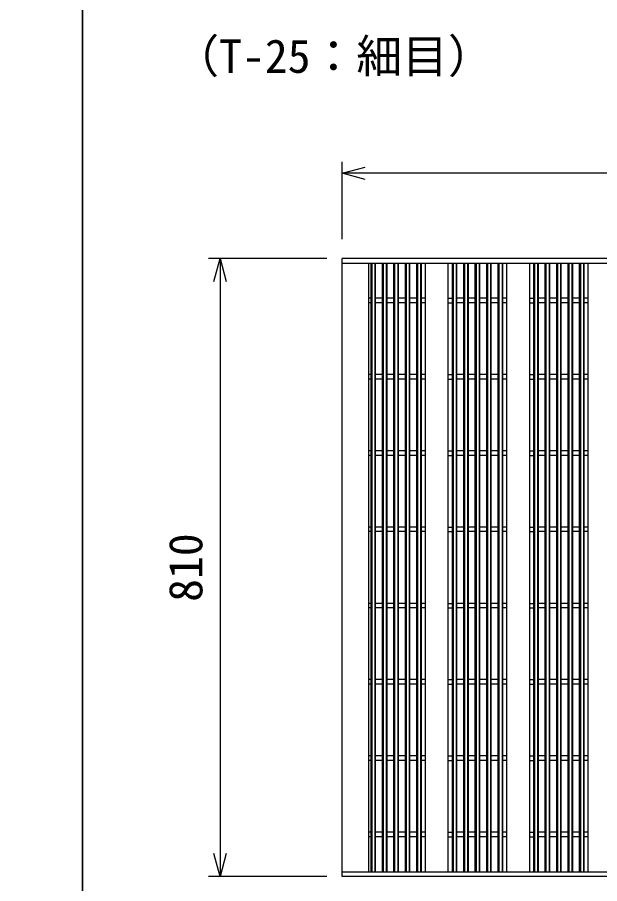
# Model space of a CAD drawing. Units: millimetres, scale not verified. Extents: x -33600 to 33600, y -11880 to 11880.
# Drawn here: x -16637 to -15873, y -7578 to -6443 of the extents above; entities that cross this region are included whole.
import ezdxf
from ezdxf.enums import TextEntityAlignment as Align

# ---------------------------------------------------------------- set-up
doc = ezdxf.new("R2010")
doc.units = ezdxf.units.MM
doc.header["$LTSCALE"] = 40
for name, color, linetype, lineweight in [('0-0_DIM', 7, 'Continuous', 25), ('0-2_HATCH', 6, 'Continuous', 25), ('0-6_TXT', 7, 'Continuous', 25)]:
    doc.layers.add(name, color=color, linetype=linetype, lineweight=lineweight)
doc.styles.add('ＭＳ ゴシック', font='')
doc.styles.get('ＭＳ ゴシック').set_extended_font_data('MS Gothic')

msp = doc.modelspace()

# ---------------------------------------------------------------- linework, layer by layer
at = {"layer": '0-0_DIM'}
for p, q in [((-16210.84, -6733.78), (-16210.84, -6632.19)), ((-15215.84, -6647.19), (-16210.84, -6647.19)), ((-16230.84, -6759), (-16385.84, -6759)), ((-16370.84, -6759), (-16370.84, -7569)), ((-16230.84, -7569), (-16385.84, -7569))]:
    msp.add_line(p, q, dxfattribs=at)
for points in [[(-16180.84, -6655.23), (-16210.84, -6647.19), (-16180.84, -6639.15)], [(-16378.88, -6789), (-16370.84, -6759), (-16362.8, -6789)], [(-16362.8, -7539), (-16370.84, -7569), (-16378.88, -7539)]]:
    msp.add_lwpolyline(points, dxfattribs=at)
at = {"layer": '0-2_HATCH'}
for p, q in [((-15215.84, -6759), (-16210.84, -6759)), ((-16210.84, -6765), (-15215.84, -6765)), ((-16175.84, -7563), (-16175.84, -6765)), ((-16173.01, -7563), (-16173.01, -6765)), ((-16172.01, -6765), (-16172.01, -7563)), ((-16168.01, -6765), (-16168.01, -7563)), ((-16167.01, -7563), (-16167.01, -6765)), ((-16158.01, -7563), (-16158.01, -6765)), ((-16157.01, -6765), (-16157.01, -7563)), ((-16153.01, -6765), (-16153.01, -7563)), ((-16152.01, -7563), (-16152.01, -6765)), ((-16143.01, -7563), (-16143.01, -6765)), ((-16142.01, -6765), (-16142.01, -7563)), ((-16138.01, -6765), (-16138.01, -7563)), ((-16137.01, -7563), (-16137.01, -6765)), ((-16128.01, -7563), (-16128.01, -6765)), ((-16127.01, -6765), (-16127.01, -7563)), ((-16123.01, -6765), (-16123.01, -7563)), ((-16122.01, -7563), (-16122.01, -6765)), ((-16113.01, -7563), (-16113.01, -6765)), ((-16112.01, -6765), (-16112.01, -7563)), ((-16108.01, -6765), (-16108.01, -7563)), ((-16107.01, -7563), (-16107.01, -6765)), ((-16101.68, -7563), (-16101.68, -6765)), ((-16071.68, -7563), (-16071.68, -6765)), ((-16066.34, -7563), (-16066.34, -6765)), ((-16065.34, -6765), (-16065.34, -7563)), ((-16061.34, -6765), (-16061.34, -7563)), ((-16060.34, -7563), (-16060.34, -6765)), ((-16051.34, -7563), (-16051.34, -6765)), ((-16050.34, -6765), (-16050.34, -7563)), ((-16046.34, -6765), (-16046.34, -7563)), ((-16045.34, -7563), (-16045.34, -6765)), ((-16036.34, -7563), (-16036.34, -6765)), ((-16035.34, -6765), (-16035.34, -7563)), ((-16031.34, -6765), (-16031.34, -7563)), ((-16030.34, -7563), (-16030.34, -6765)), ((-16021.34, -7563), (-16021.34, -6765)), ((-16020.34, -6765), (-16020.34, -7563)), ((-16016.34, -6765), (-16016.34, -7563)), ((-16015.34, -7563), (-16015.34, -6765)), ((-16006.34, -7563), (-16006.34, -6765)), ((-16005.34, -6765), (-16005.34, -7563)), ((-16001.34, -6765), (-16001.34, -7563)), ((-16000.34, -7563), (-16000.34, -6765)), ((-15995.01, -7563), (-15995.01, -6765)), ((-15965.01, -7563), (-15965.01, -6765)), ((-15959.68, -7563), (-15959.68, -6765)), ((-15958.68, -6765), (-15958.68, -7563)), ((-15954.68, -6765), (-15954.68, -7563)), ((-15953.68, -7563), (-15953.68, -6765)), ((-15944.68, -7563), (-15944.68, -6765)), ((-15943.68, -6765), (-15943.68, -7563)), ((-15939.68, -6765), (-15939.68, -7563)), ((-15938.68, -7563), (-15938.68, -6765)), ((-15929.68, -7563), (-15929.68, -6765)), ((-15928.68, -6765), (-15928.68, -7563)), ((-15924.68, -6765), (-15924.68, -7563)), ((-15923.68, -7563), (-15923.68, -6765)), ((-15914.68, -7563), (-15914.68, -6765)), ((-15913.68, -6765), (-15913.68, -7563)), ((-15909.68, -6765), (-15909.68, -7563)), ((-15908.68, -7563), (-15908.68, -6765)), ((-15899.68, -7563), (-15899.68, -6765)), ((-15898.68, -6765), (-15898.68, -7563)), ((-15894.68, -6765), (-15894.68, -7563)), ((-15893.68, -7563), (-15893.68, -6765)), ((-15888.34, -7563), (-15888.34, -6765)), ((-16173.01, -6811), (-16175.84, -6811)), ((-16158.01, -6811), (-16167.01, -6811)), ((-16143.01, -6811), (-16152.01, -6811)), ((-16128.01, -6811), (-16137.01, -6811)), ((-16113.01, -6811), (-16122.01, -6811)), ((-16101.68, -6811), (-16107.01, -6811)), ((-16071.68, -6811), (-16066.34, -6811)), ((-16051.34, -6811), (-16060.34, -6811)), ((-16036.34, -6811), (-16045.34, -6811)), ((-16021.34, -6811), (-16030.34, -6811)), ((-16006.34, -6811), (-16015.34, -6811)), ((-15995.01, -6811), (-16000.34, -6811)), ((-15965.01, -6811), (-15959.68, -6811)), ((-15944.68, -6811), (-15953.68, -6811)), ((-15929.68, -6811), (-15938.68, -6811)), ((-15914.68, -6811), (-15923.68, -6811)), ((-15899.68, -6811), (-15908.68, -6811)), ((-15888.34, -6811), (-15893.68, -6811)), ((-16173.01, -6817), (-16175.84, -6817)), ((-16158.01, -6817), (-16167.01, -6817)), ((-16143.01, -6817), (-16152.01, -6817)), ((-16128.01, -6817), (-16137.01, -6817)), ((-16113.01, -6817), (-16122.01, -6817)), ((-16101.68, -6817), (-16107.01, -6817)), ((-16071.68, -6817), (-16066.34, -6817)), ((-16051.34, -6817), (-16060.34, -6817)), ((-16036.34, -6817), (-16045.34, -6817)), ((-16021.34, -6817), (-16030.34, -6817)), ((-16006.34, -6817), (-16015.34, -6817)), ((-15995.01, -6817), (-16000.34, -6817)), ((-15965.01, -6817), (-15959.68, -6817)), ((-15944.68, -6817), (-15953.68, -6817)), ((-15929.68, -6817), (-15938.68, -6817)), ((-15914.68, -6817), (-15923.68, -6817)), ((-15899.68, -6817), (-15908.68, -6817)), ((-15888.34, -6817), (-15893.68, -6817)), ((-16173.01, -6911), (-16175.84, -6911)), ((-16158.01, -6911), (-16167.01, -6911)), ((-16143.01, -6911), (-16152.01, -6911)), ((-16128.01, -6911), (-16137.01, -6911)), ((-16113.01, -6911), (-16122.01, -6911)), ((-16101.68, -6911), (-16107.01, -6911)), ((-16071.68, -6911), (-16066.34, -6911)), ((-16051.34, -6911), (-16060.34, -6911)), ((-16036.34, -6911), (-16045.34, -6911)), ((-16021.34, -6911), (-16030.34, -6911)), ((-16006.34, -6911), (-16015.34, -6911)), ((-15995.01, -6911), (-16000.34, -6911)), ((-15965.01, -6911), (-15959.68, -6911)), ((-15944.68, -6911), (-15953.68, -6911)), ((-15929.68, -6911), (-15938.68, -6911)), ((-15914.68, -6911), (-15923.68, -6911)), ((-15899.68, -6911), (-15908.68, -6911)), ((-15888.34, -6911), (-15893.68, -6911)), ((-16173.01, -6917), (-16175.84, -6917)), ((-16158.01, -6917), (-16167.01, -6917)), ((-16143.01, -6917), (-16152.01, -6917)), ((-16128.01, -6917), (-16137.01, -6917)), ((-16113.01, -6917), (-16122.01, -6917)), ((-16101.68, -6917), (-16107.01, -6917)), ((-16071.68, -6917), (-16066.34, -6917)), ((-16051.34, -6917), (-16060.34, -6917)), ((-16036.34, -6917), (-16045.34, -6917)), ((-16021.34, -6917), (-16030.34, -6917)), ((-16006.34, -6917), (-16015.34, -6917)), ((-15995.01, -6917), (-16000.34, -6917)), ((-15965.01, -6917), (-15959.68, -6917)), ((-15944.68, -6917), (-15953.68, -6917)), ((-15929.68, -6917), (-15938.68, -6917)), ((-15914.68, -6917), (-15923.68, -6917)), ((-15899.68, -6917), (-15908.68, -6917)), ((-15888.34, -6917), (-15893.68, -6917)), ((-16173.01, -7011), (-16175.84, -7011)), ((-16173.01, -7017), (-16175.84, -7017)), ((-16158.01, -7011), (-16167.01, -7011)), ((-16158.01, -7017), (-16167.01, -7017)), ((-16143.01, -7011), (-16152.01, -7011)), ((-16143.01, -7017), (-16152.01, -7017)), ((-16128.01, -7011), (-16137.01, -7011)), ((-16128.01, -7017), (-16137.01, -7017)), ((-16113.01, -7011), (-16122.01, -7011)), ((-16113.01, -7017), (-16122.01, -7017)), ((-16101.68, -7011), (-16107.01, -7011)), ((-16101.68, -7017), (-16107.01, -7017)), ((-16071.68, -7011), (-16066.34, -7011)), ((-16071.68, -7017), (-16066.34, -7017)), ((-16051.34, -7011), (-16060.34, -7011)), ((-16051.34, -7017), (-16060.34, -7017)), ((-16036.34, -7011), (-16045.34, -7011)), ((-16036.34, -7017), (-16045.34, -7017)), ((-16021.34, -7011), (-16030.34, -7011)), ((-16021.34, -7017), (-16030.34, -7017)), ((-16006.34, -7011), (-16015.34, -7011)), ((-16006.34, -7017), (-16015.34, -7017)), ((-15995.01, -7011), (-16000.34, -7011)), ((-15995.01, -7017), (-16000.34, -7017)), ((-15965.01, -7011), (-15959.68, -7011)), ((-15965.01, -7017), (-15959.68, -7017)), ((-15944.68, -7011), (-15953.68, -7011)), ((-15944.68, -7017), (-15953.68, -7017)), ((-15929.68, -7011), (-15938.68, -7011)), ((-15929.68, -7017), (-15938.68, -7017)), ((-15914.68, -7011), (-15923.68, -7011)), ((-15914.68, -7017), (-15923.68, -7017)), ((-15899.68, -7011), (-15908.68, -7011)), ((-15899.68, -7017), (-15908.68, -7017)), ((-15888.34, -7011), (-15893.68, -7011)), ((-15888.34, -7017), (-15893.68, -7017)), ((-16173.01, -7111), (-16175.84, -7111)), ((-16173.01, -7117), (-16175.84, -7117)), ((-16158.01, -7111), (-16167.01, -7111)), ((-16158.01, -7117), (-16167.01, -7117)), ((-16143.01, -7111), (-16152.01, -7111)), ((-16143.01, -7117), (-16152.01, -7117)), ((-16128.01, -7111), (-16137.01, -7111)), ((-16128.01, -7117), (-16137.01, -7117)), ((-16113.01, -7111), (-16122.01, -7111)), ((-16113.01, -7117), (-16122.01, -7117)), ((-16101.68, -7111), (-16107.01, -7111)), ((-16101.68, -7117), (-16107.01, -7117)), ((-16071.68, -7111), (-16066.34, -7111)), ((-16071.68, -7117), (-16066.34, -7117)), ((-16051.34, -7111), (-16060.34, -7111)), ((-16051.34, -7117), (-16060.34, -7117)), ((-16036.34, -7111), (-16045.34, -7111)), ((-16036.34, -7117), (-16045.34, -7117)), ((-16021.34, -7111), (-16030.34, -7111)), ((-16021.34, -7117), (-16030.34, -7117)), ((-16006.34, -7111), (-16015.34, -7111)), ((-16006.34, -7117), (-16015.34, -7117)), ((-15995.01, -7111), (-16000.34, -7111)), ((-15995.01, -7117), (-16000.34, -7117)), ((-15965.01, -7111), (-15959.68, -7111)), ((-15965.01, -7117), (-15959.68, -7117)), ((-15944.68, -7111), (-15953.68, -7111)), ((-15944.68, -7117), (-15953.68, -7117)), ((-15929.68, -7111), (-15938.68, -7111)), ((-15929.68, -7117), (-15938.68, -7117)), ((-15914.68, -7111), (-15923.68, -7111)), ((-15914.68, -7117), (-15923.68, -7117)), ((-15899.68, -7111), (-15908.68, -7111)), ((-15899.68, -7117), (-15908.68, -7117)), ((-15888.34, -7111), (-15893.68, -7111)), ((-15888.34, -7117), (-15893.68, -7117)), ((-16173.01, -7211), (-16175.84, -7211)), ((-16158.01, -7211), (-16167.01, -7211)), ((-16143.01, -7211), (-16152.01, -7211)), ((-16128.01, -7211), (-16137.01, -7211)), ((-16113.01, -7211), (-16122.01, -7211)), ((-16101.68, -7211), (-16107.01, -7211)), ((-16071.68, -7211), (-16066.34, -7211)), ((-16051.34, -7211), (-16060.34, -7211)), ((-16036.34, -7211), (-16045.34, -7211)), ((-16021.34, -7211), (-16030.34, -7211)), ((-16006.34, -7211), (-16015.34, -7211)), ((-15995.01, -7211), (-16000.34, -7211)), ((-15965.01, -7211), (-15959.68, -7211)), ((-15944.68, -7211), (-15953.68, -7211)), ((-15929.68, -7211), (-15938.68, -7211)), ((-15914.68, -7211), (-15923.68, -7211)), ((-15899.68, -7211), (-15908.68, -7211)), ((-15888.34, -7211), (-15893.68, -7211)), ((-16173.01, -7217), (-16175.84, -7217)), ((-16158.01, -7217), (-16167.01, -7217)), ((-16143.01, -7217), (-16152.01, -7217)), ((-16128.01, -7217), (-16137.01, -7217)), ((-16113.01, -7217), (-16122.01, -7217)), ((-16101.68, -7217), (-16107.01, -7217)), ((-16071.68, -7217), (-16066.34, -7217)), ((-16051.34, -7217), (-16060.34, -7217)), ((-16036.34, -7217), (-16045.34, -7217)), ((-16021.34, -7217), (-16030.34, -7217)), ((-16006.34, -7217), (-16015.34, -7217)), ((-15995.01, -7217), (-16000.34, -7217)), ((-15965.01, -7217), (-15959.68, -7217)), ((-15944.68, -7217), (-15953.68, -7217)), ((-15929.68, -7217), (-15938.68, -7217)), ((-15914.68, -7217), (-15923.68, -7217)), ((-15899.68, -7217), (-15908.68, -7217)), ((-15888.34, -7217), (-15893.68, -7217)), ((-16173.01, -7311), (-16175.84, -7311)), ((-16158.01, -7311), (-16167.01, -7311)), ((-16143.01, -7311), (-16152.01, -7311)), ((-16128.01, -7311), (-16137.01, -7311)), ((-16113.01, -7311), (-16122.01, -7311)), ((-16101.68, -7311), (-16107.01, -7311)), ((-16071.68, -7311), (-16066.34, -7311)), ((-16051.34, -7311), (-16060.34, -7311)), ((-16036.34, -7311), (-16045.34, -7311)), ((-16021.34, -7311), (-16030.34, -7311)), ((-16006.34, -7311), (-16015.34, -7311)), ((-15995.01, -7311), (-16000.34, -7311)), ((-15965.01, -7311), (-15959.68, -7311)), ((-15944.68, -7311), (-15953.68, -7311)), ((-15929.68, -7311), (-15938.68, -7311)), ((-15914.68, -7311), (-15923.68, -7311)), ((-15899.68, -7311), (-15908.68, -7311)), ((-15888.34, -7311), (-15893.68, -7311)), ((-16173.01, -7317), (-16175.84, -7317)), ((-16158.01, -7317), (-16167.01, -7317)), ((-16143.01, -7317), (-16152.01, -7317)), ((-16128.01, -7317), (-16137.01, -7317)), ((-16113.01, -7317), (-16122.01, -7317)), ((-16101.68, -7317), (-16107.01, -7317)), ((-16071.68, -7317), (-16066.34, -7317)), ((-16051.34, -7317), (-16060.34, -7317)), ((-16036.34, -7317), (-16045.34, -7317)), ((-16021.34, -7317), (-16030.34, -7317)), ((-16006.34, -7317), (-16015.34, -7317)), ((-15995.01, -7317), (-16000.34, -7317)), ((-15965.01, -7317), (-15959.68, -7317)), ((-15944.68, -7317), (-15953.68, -7317)), ((-15929.68, -7317), (-15938.68, -7317)), ((-15914.68, -7317), (-15923.68, -7317)), ((-15899.68, -7317), (-15908.68, -7317)), ((-15888.34, -7317), (-15893.68, -7317)), ((-16173.01, -7411), (-16175.84, -7411)), ((-16158.01, -7411), (-16167.01, -7411)), ((-16143.01, -7411), (-16152.01, -7411)), ((-16128.01, -7411), (-16137.01, -7411)), ((-16113.01, -7411), (-16122.01, -7411)), ((-16101.68, -7411), (-16107.01, -7411)), ((-16071.68, -7411), (-16066.34, -7411)), ((-16051.34, -7411), (-16060.34, -7411)), ((-16036.34, -7411), (-16045.34, -7411)), ((-16021.34, -7411), (-16030.34, -7411)), ((-16006.34, -7411), (-16015.34, -7411)), ((-15995.01, -7411), (-16000.34, -7411)), ((-15965.01, -7411), (-15959.68, -7411)), ((-15944.68, -7411), (-15953.68, -7411)), ((-15929.68, -7411), (-15938.68, -7411)), ((-15914.68, -7411), (-15923.68, -7411)), ((-15899.68, -7411), (-15908.68, -7411)), ((-15888.34, -7411), (-15893.68, -7411)), ((-16173.01, -7417), (-16175.84, -7417)), ((-16158.01, -7417), (-16167.01, -7417)), ((-16143.01, -7417), (-16152.01, -7417)), ((-16128.01, -7417), (-16137.01, -7417)), ((-16113.01, -7417), (-16122.01, -7417)), ((-16101.68, -7417), (-16107.01, -7417)), ((-16071.68, -7417), (-16066.34, -7417)), ((-16051.34, -7417), (-16060.34, -7417)), ((-16036.34, -7417), (-16045.34, -7417)), ((-16021.34, -7417), (-16030.34, -7417)), ((-16006.34, -7417), (-16015.34, -7417)), ((-15995.01, -7417), (-16000.34, -7417)), ((-15965.01, -7417), (-15959.68, -7417)), ((-15944.68, -7417), (-15953.68, -7417)), ((-15929.68, -7417), (-15938.68, -7417)), ((-15914.68, -7417), (-15923.68, -7417)), ((-15899.68, -7417), (-15908.68, -7417)), ((-15888.34, -7417), (-15893.68, -7417)), ((-16173.01, -7511), (-16175.84, -7511)), ((-16173.01, -7517), (-16175.84, -7517)), ((-16158.01, -7511), (-16167.01, -7511)), ((-16158.01, -7517), (-16167.01, -7517)), ((-16143.01, -7511), (-16152.01, -7511)), ((-16143.01, -7517), (-16152.01, -7517)), ((-16128.01, -7511), (-16137.01, -7511)), ((-16128.01, -7517), (-16137.01, -7517)), ((-16113.01, -7511), (-16122.01, -7511)), ((-16113.01, -7517), (-16122.01, -7517)), ((-16101.68, -7511), (-16107.01, -7511)), ((-16101.68, -7517), (-16107.01, -7517)), ((-16071.68, -7511), (-16066.34, -7511)), ((-16071.68, -7517), (-16066.34, -7517)), ((-16051.34, -7511), (-16060.34, -7511)), ((-16051.34, -7517), (-16060.34, -7517)), ((-16036.34, -7511), (-16045.34, -7511)), ((-16036.34, -7517), (-16045.34, -7517)), ((-16021.34, -7511), (-16030.34, -7511)), ((-16021.34, -7517), (-16030.34, -7517)), ((-16006.34, -7511), (-16015.34, -7511)), ((-16006.34, -7517), (-16015.34, -7517)), ((-15995.01, -7511), (-16000.34, -7511)), ((-15995.01, -7517), (-16000.34, -7517)), ((-15965.01, -7511), (-15959.68, -7511)), ((-15965.01, -7517), (-15959.68, -7517)), ((-15944.68, -7511), (-15953.68, -7511)), ((-15944.68, -7517), (-15953.68, -7517)), ((-15929.68, -7511), (-15938.68, -7511)), ((-15929.68, -7517), (-15938.68, -7517)), ((-15914.68, -7511), (-15923.68, -7511)), ((-15914.68, -7517), (-15923.68, -7517)), ((-15899.68, -7511), (-15908.68, -7511)), ((-15899.68, -7517), (-15908.68, -7517)), ((-15888.34, -7511), (-15893.68, -7511)), ((-15888.34, -7517), (-15893.68, -7517)), ((-16210.84, -7563), (-15215.84, -7563))]:
    msp.add_line(p, q, dxfattribs=at)
msp.add_lwpolyline([(-15215.84, -7569), (-16210.84, -7569), (-16210.84, -6759)], dxfattribs=at)
at = {"layer": '0-6_TXT'}
for points in [[(-18351.01, -8234.13), (-16551.01, -8234.13), (-16551.01, -4634.13), (-18351.01, -4634.13)], [(-16551.01, -8234.13), (-14751.01, -8234.13), (-14751.01, -4634.13), (-16551.01, -4634.13)]]:
    msp.add_lwpolyline(points, close=True, dxfattribs=at)

# ---------------------------------------------------------------- texts
at = {"layer": '0-0_DIM', "style": 'ＭＳ ゴシック'}
msp.add_text('（T-25：細目）', height=43.99, dxfattribs=at).set_placement((-16431.98, -6528.82), align=Align.BOTTOM_LEFT)
msp.add_text('810', height=43.99, rotation=90, dxfattribs=at).set_placement((-16380.84, -7209), align=Align.BOTTOM_LEFT)

doc.saveas('drawing.dxf')
